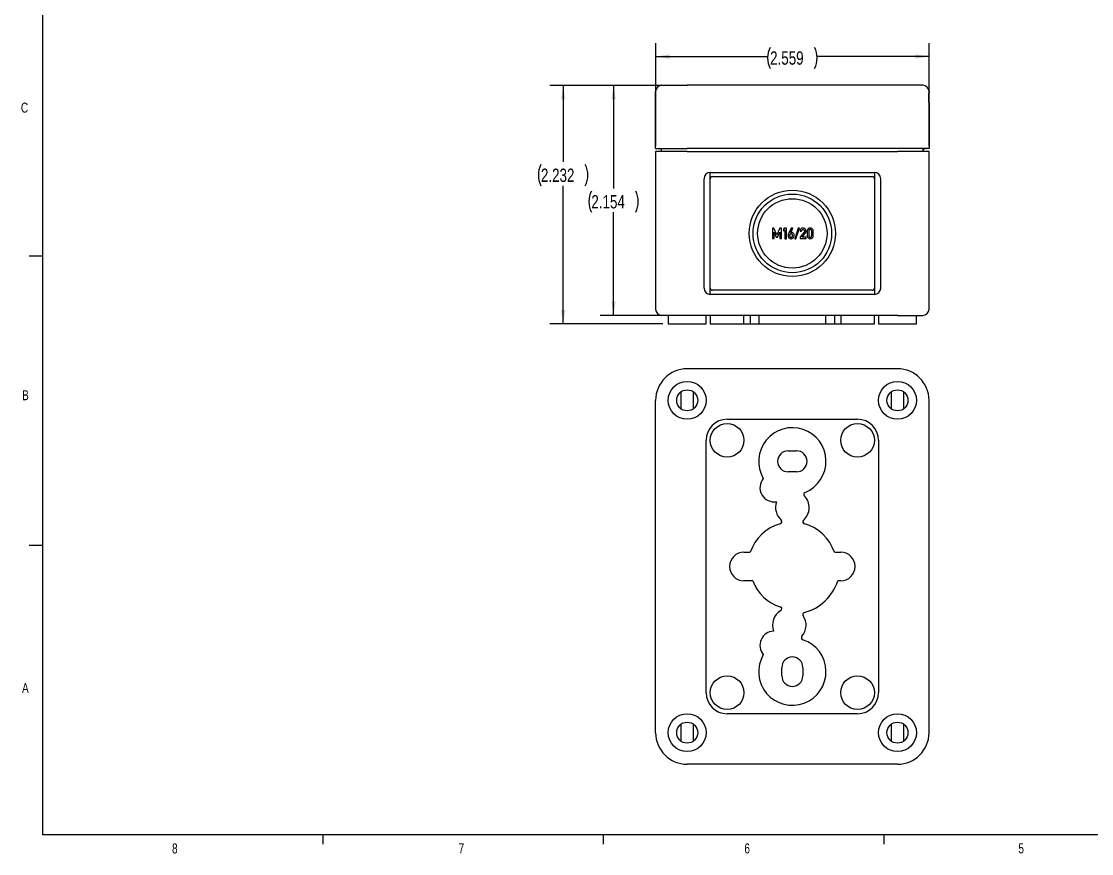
# Paper-space layout 'Layout1' of a CAD drawing. Extents: x 0.3 to 21.8, y 0.2 to 16.9.
# Drawn here: x 0.33 to 10.34, y 0.24 to 8.02 of the extents above; entities that cross this region are included whole.
import ezdxf

# ---------------------------------------------------------------- set-up
doc = ezdxf.new("R2010")
doc.units = 0
doc.header["$MEASUREMENT"] = 0
doc.linetypes.add('SLD-SOLID', pattern=[0])
doc.layers.get('0').update_dxf_attribs({"linetype": 'CONTINUOUS'})
doc.layers.add('SLD-0', color=7, linetype='SLD-SOLID')
doc.styles.add('SLDTEXTSTYLE1', font='TXT', dxfattribs={"width": 0.75})
doc.dimstyles.new('SLDDIMSTYLE0', dxfattribs={"dimtxt": 0.125, "dimasz": 0.13, "dimexe": 0, "dimexo": 0.0625, "dimgap": 0.03125, "dimtad": 0, "dimtih": 1, "dimtoh": 1, "dimdec": 3, "dimrnd": 1e-09, "dimzin": 12, "dimtxsty": 'SLDTEXTSTYLE1', "dimsah": 1, "dimcen": 0.09, "dimazin": 3, "dimtfac": 1, "dimtdec": 3, "dimtofl": 0, "dimtmove": 0, "dimatfit": 3, "dimtolj": 1, "dimtzin": 12})

# ---------------------------------------------------------------- blocks, each defined once
blk = doc.blocks.new('_D')
at = {"layer": 'SLD-0'}
for p, q in [((6.508, 7.426), (5.272, 7.426)), ((5.397, 7.426), (5.397, 6.709)), ((5.397, 5.194), (5.397, 6.486)), ((6.331, 5.194), (5.272, 5.194))]:
    blk.add_line(p, q, dxfattribs=at)
for centre, start, end in [((5.387, 6.585), 153.4349, 206.5651), ((5.406, 6.585), 333.4349, 26.5651)]:
    blk.add_arc(centre, 0.222, start, end, dxfattribs=at)
for points in [[(5.397, 7.426), (5.377, 7.296), (5.417, 7.296)], [(5.397, 5.194), (5.417, 5.324), (5.377, 5.324)]]:
    blk.add_solid(points, dxfattribs=at)
at = {"layer": 'SLD-0', "insert": (5.189, 6.647), "char_height": 0.125, "attachment_point": 1, "style": 'SLDTEXTSTYLE1'}
blk.add_mtext('2.232', dxfattribs=at)
blk = doc.blocks.new('_D_1')
at = {"layer": 'SLD-0'}
for p, q in [((6.508, 7.426), (5.744, 7.426)), ((5.869, 7.426), (5.869, 6.461)), ((5.869, 5.273), (5.869, 6.238)), ((6.508, 5.273), (5.744, 5.273))]:
    blk.add_line(p, q, dxfattribs=at)
for centre, start, end in [((5.86, 6.337), 153.4349, 206.5651), ((5.878, 6.337), 333.4349, 26.5651)]:
    blk.add_arc(centre, 0.222, start, end, dxfattribs=at)
for points in [[(5.869, 7.426), (5.849, 7.296), (5.889, 7.296)], [(5.869, 5.273), (5.889, 5.403), (5.849, 5.403)]]:
    blk.add_solid(points, dxfattribs=at)
at = {"layer": 'SLD-0', "insert": (5.661, 6.399), "char_height": 0.125, "attachment_point": 1, "style": 'SLDTEXTSTYLE1'}
blk.add_mtext('2.154', dxfattribs=at)
blk = doc.blocks.new('_D_2')
at = {"layer": 'SLD-0'}
for p, q in [((6.263, 6.858), (6.263, 7.82)), ((8.822, 6.858), (8.822, 7.82)), ((6.263, 7.695), (7.311, 7.695)), ((8.822, 7.695), (7.773, 7.695))]:
    blk.add_line(p, q, dxfattribs=at)
for centre, start, end in [((7.533, 7.682), 153.4349, 206.5651), ((7.552, 7.682), 333.4349, 26.5651)]:
    blk.add_arc(centre, 0.222, start, end, dxfattribs=at)
for points in [[(6.263, 7.695), (6.393, 7.675), (6.393, 7.715)], [(8.822, 7.695), (8.692, 7.715), (8.692, 7.675)]]:
    blk.add_solid(points, dxfattribs=at)
at = {"layer": 'SLD-0', "insert": (7.334, 7.744), "char_height": 0.125, "attachment_point": 1, "style": 'SLDTEXTSTYLE1'}
blk.add_mtext('2.559', dxfattribs=at)

psp = doc.layouts.get("Layout1")

# ---------------------------------------------------------------- linework, layer by layer
at = {"color": 7, "linetype": 'SLD-SOLID'}
for p, q in [((0.5229, 16.6606), (0.5229, 0.4106)), ((6.3217, 7.4263), (6.5579, 7.4263)), ((8.5264, 7.4263), (6.5579, 7.4263)), ((8.7626, 7.4263), (8.5264, 7.4263)), ((6.2626, 6.8357), (6.2626, 7.3672)), ((8.8217, 7.3672), (8.8217, 7.3515)), ((8.8217, 7.2648), (8.8217, 7.3515)), ((8.8217, 7.2648), (8.8217, 6.8357)), ((6.2626, 6.8357), (6.5579, 6.8357)), ((6.3178, 6.8082), (6.3178, 6.8357)), ((8.5264, 6.8357), (6.5579, 6.8357)), ((8.8217, 6.8357), (8.5264, 6.8357)), ((8.7666, 6.8082), (8.7666, 6.8357)), ((6.2626, 6.8082), (6.2626, 5.3318)), ((6.5579, 6.8082), (6.2626, 6.8082)), ((6.5579, 6.8082), (8.5264, 6.8082)), ((8.8217, 6.8082), (8.5264, 6.8082)), ((8.8217, 5.3318), (8.8217, 6.8082)), ((6.7154, 5.5286), (6.7154, 6.5523)), ((6.7745, 6.6113), (8.3099, 6.6113)), ((6.7745, 6.5523), (6.7745, 6.6113)), ((6.7745, 5.5286), (6.7745, 6.5523)), ((6.7941, 6.5719), (8.2902, 6.5719)), ((8.3099, 6.6113), (8.3099, 6.5523)), ((8.3099, 6.5523), (8.3099, 5.5286)), ((8.3689, 6.5523), (8.3689, 5.5286)), ((7.3558, 6.0895), (7.3558, 5.9912)), ((7.3699, 6.0895), (7.3558, 6.0895)), ((7.3981, 6.0254), (7.3699, 6.0895)), ((7.3707, 6.0525), (7.3916, 6.0052)), ((7.3707, 5.9912), (7.3707, 6.0525)), ((7.4257, 6.0895), (7.3981, 6.0254)), ((7.4041, 6.0052), (7.4246, 6.0525)), ((7.4246, 6.0525), (7.4249, 5.9912)), ((7.4398, 6.0895), (7.4257, 6.0895)), ((7.4398, 5.9912), (7.4398, 6.0895)), ((7.4733, 6.0895), (7.4593, 6.0793)), ((7.4593, 6.0793), (7.4593, 6.0643)), ((7.4593, 6.0643), (7.4733, 6.0746)), ((7.4875, 6.0895), (7.4733, 6.0895)), ((7.4733, 6.0746), (7.4733, 5.991)), ((7.4875, 5.991), (7.4875, 6.0895)), ((7.5325, 6.0894), (7.506, 6.0365)), ((7.5277, 6.0477), (7.5482, 6.0894)), ((7.5482, 6.0894), (7.5325, 6.0894)), ((7.5981, 6.0904), (7.5651, 5.9904)), ((7.5759, 5.9904), (7.6089, 6.0904)), ((7.6089, 6.0904), (7.5981, 6.0904)), ((7.6144, 6.062), (7.6285, 6.062)), ((7.6529, 6.0525), (7.6144, 6.0044)), ((7.633, 6.0052), (7.6646, 6.0449)), ((7.6816, 6.062), (7.6816, 6.0186)), ((7.6957, 6.0612), (7.6957, 6.0194)), ((7.7234, 6.0194), (7.7234, 6.0612)), ((7.7375, 6.0186), (7.7375, 6.062)), ((7.3558, 5.9912), (7.3707, 5.9912)), ((7.3916, 6.0052), (7.4041, 6.0052)), ((7.4249, 5.9912), (7.4398, 5.9912)), ((7.4733, 5.991), (7.4875, 5.991)), ((7.5651, 5.9904), (7.5759, 5.9904)), ((7.6144, 6.0044), (7.6144, 5.9912)), ((7.6144, 5.9912), (7.6705, 5.9912)), ((7.6705, 6.0052), (7.633, 6.0052)), ((7.6705, 5.9912), (7.6705, 6.0052)), ((0.5229, 5.8276), (0.3979, 5.8276)), ((6.7745, 5.4696), (6.7745, 5.5286)), ((8.3099, 5.5286), (8.3099, 5.4696)), ((8.3099, 5.4696), (6.7745, 5.4696)), ((8.2902, 5.5089), (6.7941, 5.5089)), ((6.5579, 5.2727), (6.3217, 5.2727)), ((6.3808, 5.2727), (6.3808, 5.194)), ((8.5264, 5.2727), (6.5579, 5.2727)), ((6.7351, 5.194), (6.7351, 5.2727)), ((6.7745, 5.2727), (6.7745, 5.194)), ((7.0894, 5.194), (7.0894, 5.2727)), ((7.1486, 5.2727), (7.1486, 5.194)), ((7.2272, 5.2727), (7.2272, 5.194)), ((7.8571, 5.194), (7.8571, 5.2727)), ((7.9358, 5.2727), (7.9358, 5.194)), ((7.9949, 5.2727), (7.9949, 5.194)), ((8.3099, 5.194), (8.3099, 5.2727)), ((8.3493, 5.2727), (8.3493, 5.194)), ((8.5264, 5.2727), (8.7626, 5.2727)), ((8.7036, 5.194), (8.7036, 5.2727)), ((6.3808, 5.194), (6.7351, 5.194)), ((6.7745, 5.194), (7.0894, 5.194)), ((7.0894, 5.194), (7.1486, 5.194)), ((7.1486, 5.194), (7.2272, 5.194)), ((7.2272, 5.194), (7.8571, 5.194)), ((7.8571, 5.194), (7.9358, 5.194)), ((7.9358, 5.194), (7.9949, 5.194)), ((7.9949, 5.194), (8.3099, 5.194)), ((8.3493, 5.194), (8.7036, 5.194)), ((8.5264, 4.7733), (6.5579, 4.7733)), ((6.5028, 4.3964), (6.5028, 4.5595)), ((6.613, 4.5595), (6.613, 4.3964)), ((8.4713, 4.3964), (8.4713, 4.5595)), ((8.5815, 4.5595), (8.5815, 4.3964)), ((6.2626, 1.3678), (6.2626, 4.478)), ((8.8217, 1.3678), (8.8217, 4.478)), ((6.9319, 4.3008), (8.1524, 4.3008)), ((6.7351, 1.7418), (6.7351, 4.104)), ((8.3493, 4.104), (8.3493, 1.7418)), ((7.5028, 4.0056), (7.5815, 4.0056)), ((7.5815, 3.8087), (7.5028, 3.8087)), ((0.5229, 3.1196), (0.3979, 3.1196)), ((7.0894, 3.0567), (7.1486, 3.0567)), ((7.9358, 3.0567), (7.9949, 3.0567)), ((7.1719, 2.789), (7.0894, 2.789)), ((7.9949, 2.789), (7.9669, 2.789)), ((7.4437, 1.8993), (7.4437, 1.978)), ((7.6406, 1.978), (7.6406, 1.8993)), ((8.1524, 1.5449), (6.9319, 1.5449)), ((6.5028, 1.2862), (6.5028, 1.4493)), ((6.613, 1.4493), (6.613, 1.2862)), ((8.4713, 1.2862), (8.4713, 1.4493)), ((8.5815, 1.4493), (8.5815, 1.2862)), ((8.5264, 1.0725), (6.5579, 1.0725)), ((21.5229, 0.4106), (0.5229, 0.4106)), ((3.1479, 0.4106), (3.1479, 0.3258)), ((5.7729, 0.4106), (5.7729, 0.3258)), ((8.3979, 0.4106), (8.3979, 0.3258))]:
    psp.add_line(p, q, dxfattribs=at)
at = {"color": 7, "linetype": 'SLD-SOLID', "flags": 128}
for points in [[(6.3178, 6.8263), (6.3107, 6.8293), (6.2991, 6.8357)], [(8.7666, 6.8263), (8.7737, 6.8293), (8.7853, 6.8357)]]:
    psp.add_lwpolyline(points, dxfattribs=at)
at = {"color": 7, "linetype": 'SLD-SOLID'}
for centre, radius in [((7.5422, 6.0404), 0.4035), ((7.5422, 6.0404), 0.3681), ((7.5422, 6.0404), 0.3248), ((6.5579, 4.478), 0.1772), ((8.5264, 4.478), 0.1772), ((6.5579, 4.478), 0.0984), ((8.5264, 4.478), 0.0984), ((6.9319, 4.104), 0.1575), ((8.1524, 4.104), 0.1575), ((6.9319, 1.7418), 0.1575), ((8.1524, 1.7418), 0.1575), ((6.5579, 1.3678), 0.1772), ((8.5264, 1.3678), 0.1772), ((6.5579, 1.3678), 0.0984), ((8.5264, 1.3678), 0.0984)]:
    psp.add_circle(centre, radius, dxfattribs=at)
for centre, radius, start, end in [((6.3217, 7.3672), 0.0591, 90, 180), ((8.7626, 7.3672), 0.0591, 360, 90), ((6.7745, 6.5523), 0.0591, 90, 180), ((6.7941, 6.5523), 0.0197, 90, 180), ((8.2902, 6.5523), 0.0197, 0, 90), ((8.3099, 6.5523), 0.0591, 360, 90), ((6.7745, 5.5286), 0.0591, 180, 270), ((6.7941, 5.5286), 0.0197, 180, 270), ((8.2902, 5.5286), 0.0197, 270, 360), ((8.3099, 5.5286), 0.0591, 270, 0), ((6.3217, 5.3318), 0.0591, 180, 270), ((8.7626, 5.3318), 0.0591, 270, 0), ((6.5579, 4.478), 0.2953, 90, 180), ((8.5264, 4.478), 0.2953, 0, 90), ((6.9319, 4.104), 0.1969, 90, 180), ((7.5422, 3.9071), 0.315, 292.31148, 210.45373), ((8.1524, 4.104), 0.1969, 360, 90), ((7.5028, 3.9071), 0.0984, 90, 270), ((7.5815, 3.9071), 0.0984, 270, 90), ((7.3729, 3.6611), 0.1339, 139.78444, 279.32853), ((7.6692, 3.5975), 0.0197, 112.31148, 224.18438), ((7.5422, 3.4741), 0.1575, 159.58966, 228.19756), ((7.5422, 3.4741), 0.1575, 311.80244, 44.18439), ((7.5422, 2.9229), 0.4157, 105.73605, 161.21791), ((7.4241, 3.342), 0.0197, 285.73605, 48.19756), ((7.6603, 3.342), 0.0197, 131.80244, 254.26395), ((7.5422, 2.9229), 0.4157, 18.78209, 74.26395), ((7.0894, 2.9229), 0.1339, 90, 270), ((7.9949, 2.9229), 0.1339, 270, 90), ((7.5422, 2.9229), 0.3937, 199.87687, 253.41263), ((7.5422, 2.9229), 0.4453, 284.68675, 342.50522), ((7.5134, 2.3737), 0.1575, 120.25777, 200.55648), ((7.4242, 2.5267), 0.0197, 300.25778, 73.41263), ((7.5134, 2.3737), 0.1575, 318.64915, 34.14613), ((7.6601, 2.4731), 0.0197, 104.68675, 214.14613), ((7.3729, 2.1847), 0.1339, 92.95551, 220.21556), ((7.5422, 1.9386), 0.315, 149.54627, 71.84821), ((7.6464, 2.2566), 0.0197, 138.64915, 251.84822), ((7.5422, 1.978), 0.0984, 0, 180), ((7.5422, 1.8993), 0.0984, 180, 0), ((6.9319, 1.7418), 0.1969, 180, 270), ((8.1524, 1.7418), 0.1969, 270, 0), ((6.5579, 1.3678), 0.2953, 180, 270), ((8.5264, 1.3678), 0.2953, 270, 0)]:
    psp.add_arc(centre, radius, start, end, dxfattribs=at)
for points, knots in [([(8.8217, 7.2648), (8.8217, 7.2648), (8.8215, 7.266), (8.8209, 7.2703), (8.8205, 7.2735), (8.8197, 7.2815), (8.8193, 7.2863), (8.8187, 7.2968), (8.8185, 7.3025), (8.8185, 7.3138), (8.8187, 7.3195), (8.8193, 7.33), (8.8197, 7.3347), (8.8205, 7.3428), (8.8209, 7.346), (8.8215, 7.3503), (8.8217, 7.3515), (8.8217, 7.3515)], [0, 0, 0, 0, 0.125, 0.125, 0.25, 0.25, 0.375, 0.375, 0.5, 0.5, 0.625, 0.625, 0.75, 0.75, 0.875, 0.875, 1, 1, 1, 1]), ([(7.506, 6.0365), (7.5048, 6.0335), (7.5026, 6.0283), (7.5023, 6.0225), (7.5022, 6.02)], [0, 0, 0, 0, 0.5517602, 1, 1, 1, 1]), ([(7.5022, 6.02), (7.5026, 6.0151), (7.5032, 6.0068), (7.5085, 6.0006), (7.5107, 5.998)], [0, 0, 0, 0, 0.5842191, 1, 1, 1, 1]), ([(7.5205, 6.0325), (7.5197, 6.0317), (7.5183, 6.0299), (7.5166, 6.0257), (7.5164, 6.0224), (7.5163, 6.0203)], [0, 0, 0, 0, 0.2493187, 0.515227, 1, 1, 1, 1]), ([(7.5163, 6.0203), (7.5164, 6.0184), (7.5165, 6.015), (7.518, 6.0105), (7.5207, 6.0068), (7.5251, 6.0044), (7.5286, 6.0042), (7.5305, 6.0041)], [0, 0, 0, 0, 0.2240894, 0.4113052, 0.5766514, 0.7718276, 1, 1, 1, 1]), ([(7.5305, 6.0365), (7.5284, 6.0363), (7.5246, 6.0359), (7.5217, 6.0335), (7.5205, 6.0325)], [0, 0, 0, 0, 0.5685748, 1, 1, 1, 1]), ([(7.5352, 6.049), (7.5337, 6.049), (7.5311, 6.0489), (7.5287, 6.0481), (7.5277, 6.0477)], [0, 0, 0, 0, 0.5978159, 1, 1, 1, 1]), ([(7.5404, 6.0325), (7.5388, 6.0338), (7.5359, 6.0361), (7.5322, 6.0363), (7.5305, 6.0365)], [0, 0, 0, 0, 0.5529683, 1, 1, 1, 1]), ([(7.5516, 6.0424), (7.5488, 6.0445), (7.5439, 6.0483), (7.5378, 6.0488), (7.5352, 6.049)], [0, 0, 0, 0, 0.5672833, 1, 1, 1, 1]), ([(7.54, 6.0078), (7.5408, 6.0085), (7.5425, 6.0102), (7.5443, 6.0145), (7.5445, 6.018), (7.5446, 6.0203)], [0, 0, 0, 0, 0.239593, 0.5005097, 1, 1, 1, 1]), ([(7.5446, 6.0203), (7.5445, 6.023), (7.5443, 6.0275), (7.5415, 6.0311), (7.5404, 6.0325)], [0, 0, 0, 0, 0.6065892, 1, 1, 1, 1]), ([(7.5497, 5.9973), (7.5513, 5.9988), (7.5545, 6.002), (7.5581, 6.0103), (7.5585, 6.0171), (7.5588, 6.0215)], [0, 0, 0, 0, 0.24348422, 0.50588882, 1, 1, 1, 1]), ([(7.5588, 6.0215), (7.5586, 6.0263), (7.5582, 6.0341), (7.5534, 6.0401), (7.5516, 6.0424)], [0, 0, 0, 0, 0.6100231, 1, 1, 1, 1]), ([(7.6226, 6.0822), (7.62, 6.0789), (7.6152, 6.0729), (7.6147, 6.0654), (7.6144, 6.062)], [0, 0, 0, 0, 0.5529833, 1, 1, 1, 1]), ([(7.6418, 6.0904), (7.6378, 6.0899), (7.6305, 6.0891), (7.625, 6.0843), (7.6226, 6.0822)], [0, 0, 0, 0, 0.5526448, 1, 1, 1, 1]), ([(7.6285, 6.062), (7.6288, 6.0643), (7.6294, 6.0682), (7.632, 6.0712), (7.633, 6.0724)], [0, 0, 0, 0, 0.5798362, 1, 1, 1, 1]), ([(7.633, 6.0724), (7.6347, 6.0737), (7.6376, 6.0759), (7.6413, 6.0762), (7.6429, 6.0763)], [0, 0, 0, 0, 0.55326198, 1, 1, 1, 1]), ([(7.6623, 6.0821), (7.6589, 6.0848), (7.6529, 6.0896), (7.6453, 6.0901), (7.6418, 6.0904)], [0, 0, 0, 0, 0.5507967, 1, 1, 1, 1]), ([(7.6429, 6.0763), (7.644, 6.0762), (7.6461, 6.0761), (7.6498, 6.0748), (7.6517, 6.073), (7.6528, 6.0718)], [0, 0, 0, 0, 0.2965391, 0.5710265, 1, 1, 1, 1]), ([(7.6528, 6.0718), (7.654, 6.0702), (7.656, 6.0673), (7.6563, 6.0638), (7.6565, 6.0623)], [0, 0, 0, 0, 0.5754331, 1, 1, 1, 1]), ([(7.6558, 6.0577), (7.6554, 6.0568), (7.6547, 6.0549), (7.6535, 6.0533), (7.6529, 6.0525)], [0, 0, 0, 0, 0.5142521, 1, 1, 1, 1]), ([(7.6565, 6.0623), (7.6564, 6.0615), (7.6563, 6.0599), (7.6559, 6.0584), (7.6558, 6.0577)], [0, 0, 0, 0, 0.5501284, 1, 1, 1, 1]), ([(7.6705, 6.0622), (7.6701, 6.0664), (7.6693, 6.0739), (7.6644, 6.0796), (7.6623, 6.0821)], [0, 0, 0, 0, 0.5570715, 1, 1, 1, 1]), ([(7.6646, 6.0449), (7.6665, 6.0478), (7.67, 6.0531), (7.6703, 6.0594), (7.6705, 6.0622)], [0, 0, 0, 0, 0.5490167, 1, 1, 1, 1]), ([(7.6901, 6.083), (7.6886, 6.0815), (7.6857, 6.0786), (7.6823, 6.0714), (7.6818, 6.0657), (7.6816, 6.062)], [0, 0, 0, 0, 0.2654342, 0.5331438, 1, 1, 1, 1]), ([(7.6816, 6.0186), (7.6817, 6.0163), (7.6819, 6.0117), (7.6842, 6.0041), (7.6879, 6.0001), (7.6901, 5.9977)], [0, 0, 0, 0, 0.3075118, 0.5856652, 1, 1, 1, 1]), ([(7.7095, 6.0904), (7.7055, 6.09), (7.6984, 6.0892), (7.6926, 6.0849), (7.6901, 6.083)], [0, 0, 0, 0, 0.55382627, 1, 1, 1, 1]), ([(7.6995, 6.0723), (7.6982, 6.0706), (7.6959, 6.0672), (7.6958, 6.0632), (7.6957, 6.0612)], [0, 0, 0, 0, 0.5245014, 1, 1, 1, 1]), ([(7.6957, 6.0194), (7.6958, 6.017), (7.696, 6.0129), (7.6985, 6.0096), (7.6994, 6.0083)], [0, 0, 0, 0, 0.5944028, 1, 1, 1, 1]), ([(7.7095, 6.0763), (7.7073, 6.0761), (7.7035, 6.0758), (7.7007, 6.0733), (7.6995, 6.0723)], [0, 0, 0, 0, 0.5771324, 1, 1, 1, 1]), ([(7.7289, 6.083), (7.7256, 6.0853), (7.7198, 6.0896), (7.7126, 6.0901), (7.7095, 6.0904)], [0, 0, 0, 0, 0.5634728, 1, 1, 1, 1]), ([(7.7195, 6.0723), (7.7179, 6.0736), (7.715, 6.0759), (7.7112, 6.0762), (7.7095, 6.0763)], [0, 0, 0, 0, 0.5419087, 1, 1, 1, 1]), ([(7.7234, 6.0612), (7.7232, 6.0636), (7.723, 6.0677), (7.7205, 6.071), (7.7195, 6.0723)], [0, 0, 0, 0, 0.5901769, 1, 1, 1, 1]), ([(7.7195, 6.0083), (7.7202, 6.0091), (7.7215, 6.0107), (7.7231, 6.0145), (7.7232, 6.0175), (7.7234, 6.0194)], [0, 0, 0, 0, 0.2557951, 0.5233067, 1, 1, 1, 1]), ([(7.7375, 6.062), (7.7373, 6.0644), (7.7371, 6.069), (7.7348, 6.0765), (7.7311, 6.0806), (7.7289, 6.083)], [0, 0, 0, 0, 0.3068626, 0.5844376, 1, 1, 1, 1]), ([(7.7289, 5.9977), (7.7304, 5.9992), (7.7333, 6.0021), (7.7368, 6.0092), (7.7372, 6.015), (7.7375, 6.0186)], [0, 0, 0, 0, 0.2645229, 0.532723, 1, 1, 1, 1]), ([(7.5107, 5.998), (7.5139, 5.9954), (7.5195, 5.9909), (7.5266, 5.9903), (7.5297, 5.99)], [0, 0, 0, 0, 0.5718741, 1, 1, 1, 1]), ([(7.5297, 5.99), (7.5337, 5.9904), (7.541, 5.9911), (7.547, 5.9954), (7.5497, 5.9973)], [0, 0, 0, 0, 0.549745, 1, 1, 1, 1]), ([(7.5305, 6.0041), (7.5323, 6.0043), (7.5358, 6.0047), (7.5387, 6.0068), (7.54, 6.0078)], [0, 0, 0, 0, 0.5307558, 1, 1, 1, 1]), ([(7.6901, 5.9977), (7.6934, 5.9953), (7.6992, 5.9911), (7.7064, 5.9906), (7.7095, 5.9904)], [0, 0, 0, 0, 0.5619822, 1, 1, 1, 1]), ([(7.6994, 6.0083), (7.701, 6.007), (7.704, 6.0047), (7.7078, 6.0045), (7.7095, 6.0044)], [0, 0, 0, 0, 0.5374141, 1, 1, 1, 1]), ([(7.7095, 6.0044), (7.7117, 6.0046), (7.7154, 6.0049), (7.7183, 6.0073), (7.7195, 6.0083)], [0, 0, 0, 0, 0.5733374, 1, 1, 1, 1]), ([(7.7095, 5.9904), (7.7135, 5.9908), (7.7206, 5.9915), (7.7264, 5.9958), (7.7289, 5.9977)], [0, 0, 0, 0, 0.5528634, 1, 1, 1, 1])]:
    psp.add_open_spline(points, degree=3, knots=knots, dxfattribs=at)

# ---------------------------------------------------------------- texts
at = {"color": 7, "linetype": 'CONTINUOUS', "char_height": 0.0937, "attachment_point": 1, "style": 'SLDTEXTSTYLE1'}
for s, insert in [('C', (0.3212, 7.2643)), ('B', (0.3323, 4.5729)), ('A', (0.3319, 1.8323)), ('8', (1.7357, 0.3312)), ('7', (4.4185, 0.3318)), ('6', (7.0933, 0.3312)), ('5', (9.6581, 0.332))]:
    psp.add_mtext(s, dxfattribs=dict(at, insert=insert))

# ---------------------------------------------------------------- dimensions: what is measured, and where the dimension line sits
at = {"layer": 'SLD-0'}
dim = psp.add_linear_dim(base=(6.2626, 7.6952), p1=(8.8217, 6.8082), p2=(6.2626, 6.8082), text='(<>)', dimstyle='SLDDIMSTYLE0', dxfattribs=at)
dim.commit()
dim.dimension.update_dxf_attribs({"geometry": '_D_2', "text_midpoint": (7.5422, 7.6952), "dimtype": 160})
for base, p1, p2, picture, middle in [((5.3965, 5.194), (6.5579, 7.4263), (6.3808, 5.194), '_D', (5.3965, 6.5975)), ((5.8689, 7.4263), (6.5579, 5.2727), (6.5579, 7.4263), '_D_1', (5.8689, 6.3495))]:
    dim = psp.add_linear_dim(base=base, p1=p1, p2=p2, angle=90, text='(<>)', dimstyle='SLDDIMSTYLE0', dxfattribs=at)
    dim.commit()
    dim.dimension.update_dxf_attribs({"geometry": picture, "text_midpoint": middle, "dimtype": 160})

doc.saveas('drawing.dxf')
